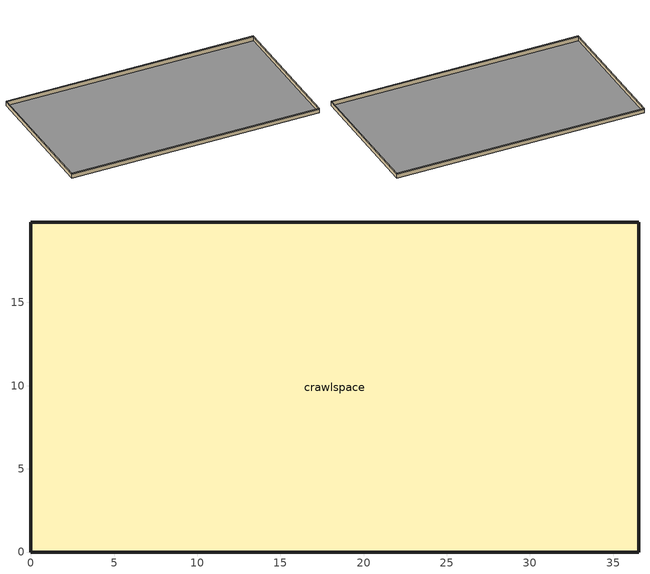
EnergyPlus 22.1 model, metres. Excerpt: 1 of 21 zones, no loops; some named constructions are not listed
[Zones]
crawlspace
 floor ground (Interior Floor): 36.54,0 0,0 0,19.82 36.54,19.82 z-0.61
 wall outside (Crawl Wall): 0,0 36.54,0 36.54,19.84 0,19.84 0,0 z0:0.15
 wall ground (Crawl Wall): 0,0 36.54,0 36.54,19.84 0,19.84 0,0 z-0.61:0
[Schedule:Day:Hourly]
OccupancyDay: 1, 1, 1, 1, 1, 1, 1, 0.8831, 0.40861, 0.24189, 0.24189, 0.24189, 0.24189, 0.24189, 0.24189, 0.24189, 0.29498, 0.5531, 0.89693, 0.89693, 0.89693, 1, 1, 1
LightingDay: 0.0625, 0.0625, 0.0625, 0.0625, 0.1875, 0.390625, 0.4375, 0.390625, 0.171875, 0.117188, 0.117188, 0.117188, 0.117188, 0.117188, 0.117188, 0.203125, 0.4375, 0.609375, 0.820312, 0.984375, 1, 0.6875, 0.382812, 0.15625
MiscPlugLoadDay: 0.60749, 0.559339, 0.552853, 0.545071, 0.524481, 0.585279, 0.676232, 0.718547, 0.60749, 0.517023, 0.529183, 0.529345, 0.520428, 0.538424, 0.568742, 0.600357, 0.710117, 0.862678, 0.936608, 0.966764, 1, 0.976654, 0.845169, 0.734436
CookingRangeDay: 0.0471585, 0.0471585, 0.0235459, 0.0235459, 0.0471585, 0.0707044, 0.165088, 0.283018, 0.306564, 0.320771, 0.283018, 0.330176, 0.377335, 0.306564, 0.292423, 0.377335, 0.613194, 1, 0.778348, 0.400947, 0.235859, 0.165088, 0.103722, 0.0707044
ClothesDryerWeekend: 0.121951, 0.0731707, 0.0487805, 0.0243902, 0.0487805, 0.0731707, 0.195122, 0.390244, 0.595097, 0.839, 0.960951, 1, 0.91217, 0.829268, 0.746366, 0.707317, 0.682927, 0.668268, 0.634146, 0.624415, 0.643878, 0.668268, 0.536585, 0.292683
